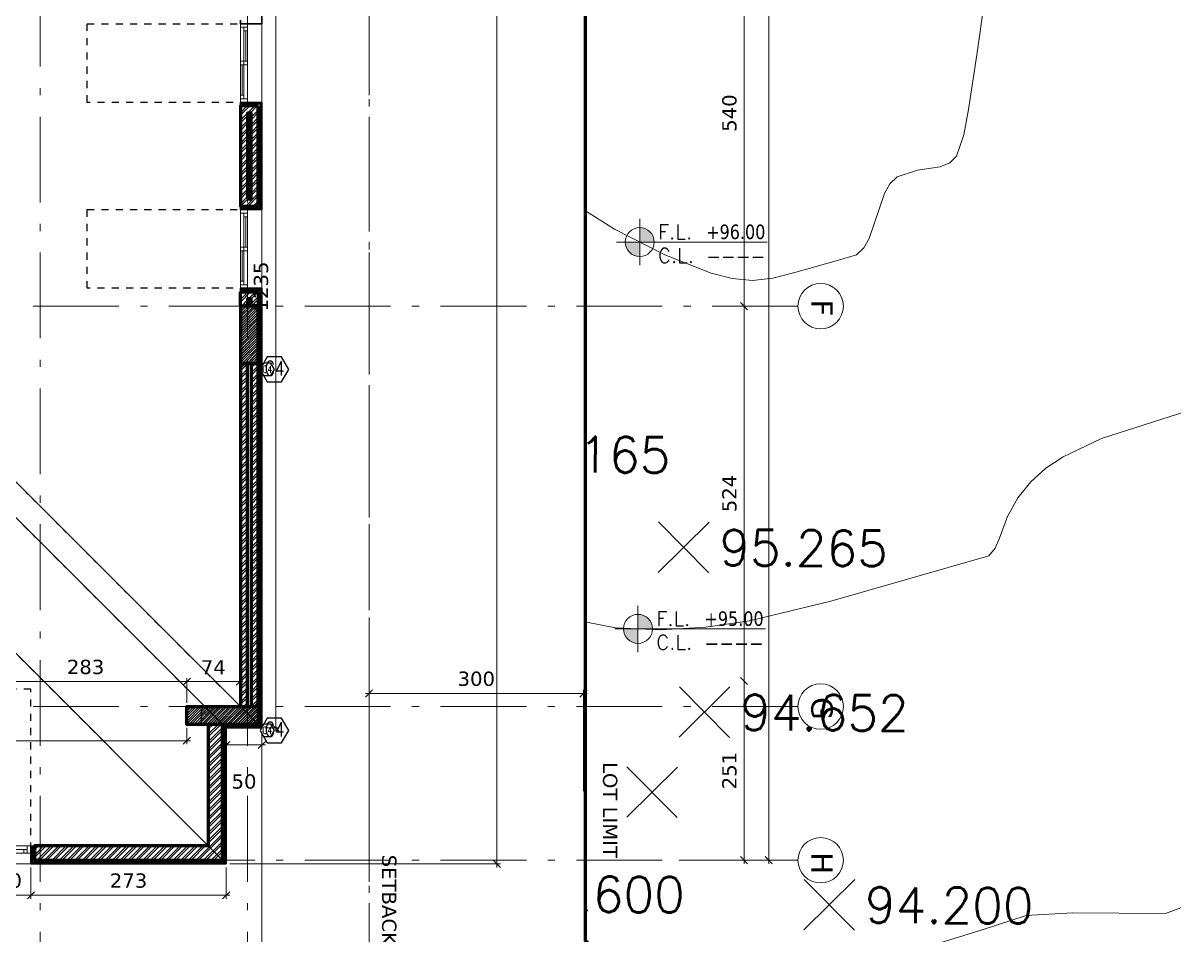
# Model space of a CAD drawing. Header units: inches. Extents: x -48 to 777, y -156 to 510.
# Drawn here: x 206.29 to 222.39, y 126.66 to 139.42 of the extents above; entities that cross this region are included whole.
import ezdxf
from ezdxf.enums import TextEntityAlignment as Align

# ---------------------------------------------------------------- set-up
doc = ezdxf.new("R2010")
doc.units = ezdxf.units.IN
doc.header["$MEASUREMENT"] = 0
doc.set_wipeout_variables(frame=1)
for name, pattern in [('ACAD_ISO10W100', [18, 12, -3, 0, -3]), ('HIDDEN', [0.375, 0.25, -0.125]), ('NUHA', [1.45, 0.75, -0.25, 0.2, -0.25])]:
    doc.linetypes.add(name, pattern=pattern)
doc.layers.get('Defpoints').update_dxf_attribs({"lineweight": 5})
for name, color, linetype, lineweight in [('A-ANNOTATION', 34, 'Continuous', 5), ('A-AXIS ST', 251, 'ACAD_ISO10W100', 5), ('A-DIM', 9, 'Continuous', 5), ('A-HIDDEN', 254, 'HIDDEN', 5), ('A-LEVELS', 139, 'Continuous', 20), ('A-LIMIT LOT', 235, 'ACAD_ISO10W100', 20), ('A-PILLARS', 1, 'Continuous', 60), ('A-SIGNS1', 20, 'Continuous', 15), ('A-SIGNS2', 30, 'Continuous', 15), ('A-TEXT', 50, 'Continuous', 15), ('A-WALLS', 7, 'Continuous', 60), ('A-WINDOWS', 4, 'Continuous', 20), ('C-STONE', 42, 'Continuous', 30), ('D-STONE', 52, 'Continuous', 20), ('H-PILLARS', 61, 'Continuous', 5), ('H-WALLS', 51, 'Continuous', 5)]:
    doc.layers.add(name, color=color, linetype=linetype, lineweight=lineweight)
for name, color, linetype in [('pts pc', 7, 'Continuous'), ('str-col-hatch', 8, 'Continuous'), ('str-COL-TAG-100', 1, 'Continuous'), ('str-COL-TAG-50', 7, 'Continuous'), ('str-columns', 3, 'Continuous'), ('str-sunken-slabs', 5, 'Continuous')]:
    doc.layers.add(name, color=color, linetype=linetype)
doc.styles.add('2mm', font='simplex.shx', dxfattribs={"height": 0.5})
doc.styles.add('ROMAND', font='verdana.ttf')
doc.styles.add('ROMANS', font='romans__.ttf', dxfattribs={"height": 0.14})
doc.dimstyles.new('M-1.100', dxfattribs={"dimtxt": 0.2, "dimasz": 0.1, "dimexe": 0.05, "dimexo": 0.05, "dimgap": 0.1, "dimtad": 1, "dimlfac": 100, "dimrnd": 0.5, "dimzin": 9, "dimdsep": 46, "dimtxsty": 'ROMAND', "dimblk": 'OBLIQUE', "dimcen": 1, "dimdle": 0.05, "dimclrd": 256, "dimclre": 256, "dimclrt": 2, "dimadec": 0, "dimazin": 0, "dimtfac": 0.666667, "dimtmove": 2, "dimatfit": 3, "dimfxl": 0.04, "dimtolj": 1, "dimtzin": 5, "dimlwd": -1, "dimlwe": -1, "dimarcsym": 0})
pattern_1 = [(45, (-242.49175, -175.21088), (-0.053033009, 0.053033009), []), (45, (-242.4564, -175.21088), (-0.053033009, 0.053033009), [])]

# ---------------------------------------------------------------- blocks, each defined once
blk = doc.blocks.new('_Oblique')
at = {"color": 0, "linetype": 'ByBlock', "lineweight": -2}
blk.add_line((-0.5, -0.5), (0.5, 0.5), dxfattribs=at)
blk = doc.blocks.new('*D962')
at = {"layer": 'A-DIM', "transparency": 16777216}
for p, q in [((510.66, 262.159), (510.66, 263.576)), ((513.66, 262.159), (513.66, 263.576)), ((513.71, 263.526), (510.61, 263.526))]:
    blk.add_line(p, q, dxfattribs=at)
at = {"layer": 'Defpoints', "color": 0, "transparency": 16777216}
for p in [(510.66, 263.526), (510.66, 262.109), (513.66, 262.109)]:
    blk.add_point(p, dxfattribs=at)
at = {"layer": 'A-DIM', "transparency": 16777216, "xscale": 0.1, "yscale": 0.1, "zscale": 0.1, "rotation": 180}
blk.add_blockref('_Oblique', (510.66, 263.526), dxfattribs=at)
at = {"layer": 'A-DIM', "transparency": 16777216, "xscale": 0.1, "yscale": 0.1, "zscale": 0.1}
blk.add_blockref('_Oblique', (513.66, 263.526), dxfattribs=at)
at = {"layer": 'A-DIM', "color": 2, "transparency": 16777216, "insert": (512.16, 263.73), "char_height": 0.2, "attachment_point": 5, "style": 'ROMAND'}
blk.add_mtext('\\A1;300', dxfattribs=at)
blk = doc.blocks.new('GXFHGCGFCD')
at = {"layer": 'A-SIGNS1', "linetype": 'NUHA'}
h = blk.add_hatch(color=256, dxfattribs=at)
h.paths.add_polyline_path([(90.382, 61.33), (90.382, 61.17), (90.542, 61.17, 0.414214)])
h.paths.add_polyline_path([(90.382, 61.17), (90.222, 61.17, 0.414214), (90.382, 61.01)])
at = {"layer": 'A-SIGNS1'}
for p, q in [((90.382, 60.914), (90.382, 61.426)), ((90.126, 61.17), (91.79, 61.17))]:
    blk.add_line(p, q, dxfattribs=at)
blk.add_circle((90.382, 61.17), 0.16, dxfattribs=at)
blk = doc.blocks.new('DGXFHXFGDFD')
at = {"layer": 'A-SIGNS1'}
blk.add_blockref('GXFHGCGFCD', (0, 0), dxfattribs=at)
at = {"layer": 'A-SIGNS2', "linetype": 'NUHA', "style": 'ROMANS'}
for s, p in [('F.L.', (90.583, 61.203)), ('C.L.', (90.583, 60.941))]:
    blk.add_text(s, height=0.16, dxfattribs=at).set_placement(p)
at = {"layer": 'A-SIGNS2', "style": 'ROMANS', "width": 0.910135, "flags": 4}
for tag, p, p2 in [('NIV.FINI', (91.116, 61.203), (91.79, 61.203)), ('NIV.BETON', (91.116, 60.941), (91.79, 60.941))]:
    blk.add_attdef(tag, text='', height=0.16, dxfattribs=at).set_placement(p, p2, align=Align.FIT)
blk = doc.blocks.new('*U1173')
for p, q in [((50, 100), (1050, 100)), ((50, 50), (1050, 50)), ((50, 0), (1050, 0)), ((100, 100), (100, 50)), ((100, 75), (525, 75)), ((525, 0), (525, 100)), ((575, 0), (575, 100)), ((575, 25), (1000, 25)), ((1000, 0), (1000, 50))]:
    blk.add_line(p, q)
for points in [[(0, 100), (50, 100), (50, 0), (0, 0)], [(1100, 100), (1050, 100), (1050, 0), (1100, 0)]]:
    blk.add_lwpolyline(points)
blk = doc.blocks.new('*U1174')
for p, q in [((50, 100), (550, 100)), ((50, 50), (550, 50)), ((50, 0), (550, 0)), ((500, 50), (500, 0))]:
    blk.add_line(p, q)
for points in [[(0, 100), (50, 100), (50, 0), (0, 0)], [(100, 50), (100, 0)], [(600, 100), (550, 100), (550, 0), (600, 0)]]:
    blk.add_lwpolyline(points)
blk = doc.blocks.new('*D553')
at = {"layer": 'A-DIM', "transparency": 16777216}
for p, q in [((656.51, 316.068), (656.914, 316.068)), ((656.864, 316.118), (656.864, 310.618)), ((656.51, 310.668), (656.914, 310.668))]:
    blk.add_line(p, q, dxfattribs=at)
at = {"layer": 'Defpoints', "color": 0, "transparency": 16777216}
for p in [(656.46, 316.068), (656.46, 310.668), (656.864, 310.668)]:
    blk.add_point(p, dxfattribs=at)
at = {"layer": 'A-DIM', "transparency": 16777216, "xscale": 0.1, "yscale": 0.1, "zscale": 0.1}
for p, rotation in [((656.864, 316.068), 90), ((656.864, 310.668), 270)]:
    blk.add_blockref('_Oblique', p, dxfattribs=dict(at, rotation=rotation))
at = {"layer": 'A-DIM', "color": 2, "transparency": 16777216, "insert": (656.66, 313.368), "char_height": 0.2, "attachment_point": 5, "rotation": 90, "style": 'ROMAND'}
blk.add_mtext('\\A1;540', dxfattribs=at)
blk = doc.blocks.new('*D554')
at = {"layer": 'A-DIM', "transparency": 16777216}
for p, q in [((656.51, 310.668), (656.914, 310.668)), ((656.864, 310.718), (656.864, 305.376))]:
    blk.add_line(p, q, dxfattribs=at)
at = {"layer": 'Defpoints', "color": 0, "transparency": 16777216}
for p in [(656.46, 310.668), (656.864, 305.426), (656.864, 305.426)]:
    blk.add_point(p, dxfattribs=at)
at = {"layer": 'A-DIM', "transparency": 16777216, "xscale": 0.1, "yscale": 0.1, "zscale": 0.1}
for p, rotation in [((656.864, 310.668), 90), ((656.864, 305.426), 270)]:
    blk.add_blockref('_Oblique', p, dxfattribs=dict(at, rotation=rotation))
at = {"layer": 'A-DIM', "color": 2, "transparency": 16777216, "insert": (656.66, 308.047), "char_height": 0.2, "attachment_point": 5, "rotation": 90, "style": 'ROMAND'}
blk.add_mtext('\\A1;524', dxfattribs=at)
blk = doc.blocks.new('*D555')
at = {"layer": 'A-DIM', "transparency": 16777216}
for p, q in [((656.864, 302.868), (656.864, 305.476)), ((656.344, 302.918), (656.914, 302.918))]:
    blk.add_line(p, q, dxfattribs=at)
at = {"layer": 'Defpoints', "color": 0, "transparency": 16777216}
for p in [(656.864, 305.426), (656.864, 305.426), (656.294, 302.918)]:
    blk.add_point(p, dxfattribs=at)
at = {"layer": 'A-DIM', "transparency": 16777216, "xscale": 0.1, "yscale": 0.1, "zscale": 0.1}
for p, rotation in [((656.864, 305.426), 90), ((656.864, 302.918), 270)]:
    blk.add_blockref('_Oblique', p, dxfattribs=dict(at, rotation=rotation))
at = {"layer": 'A-DIM', "color": 2, "transparency": 16777216, "insert": (656.66, 304.172), "char_height": 0.2, "attachment_point": 5, "rotation": 90, "style": 'ROMAND'}
blk.add_mtext('\\A1;251', dxfattribs=at)
blk = doc.blocks.new('*D556')
at = {"layer": 'A-DIM', "transparency": 16777216}
for p, q in [((656.665, 330.269), (657.259, 330.269)), ((657.209, 302.868), (657.209, 330.319)), ((655.957, 302.918), (657.259, 302.918))]:
    blk.add_line(p, q, dxfattribs=at)
at = {"layer": 'Defpoints', "color": 0, "transparency": 16777216}
for p in [(656.615, 330.269), (657.209, 330.269), (655.907, 302.918)]:
    blk.add_point(p, dxfattribs=at)
at = {"layer": 'A-DIM', "transparency": 16777216, "xscale": 0.1, "yscale": 0.1, "zscale": 0.1}
for p, rotation in [((657.209, 330.269), 90), ((657.209, 302.918), 270)]:
    blk.add_blockref('_Oblique', p, dxfattribs=dict(at, rotation=rotation))
at = {"layer": 'A-DIM', "color": 2, "transparency": 16777216, "insert": (657.004, 316.593), "char_height": 0.2, "attachment_point": 5, "rotation": 90, "style": 'ROMAND'}
blk.add_mtext('\\A1;2735', dxfattribs=at)
blk = doc.blocks.new('*D1180')
at = {"layer": 'A-DIM', "transparency": 16777216}
for p, q in [((197.777, 129.557), (197.777, 129.329)), ((208.577, 129.557), (208.577, 129.329)), ((197.727, 129.379), (208.627, 129.379))]:
    blk.add_line(p, q, dxfattribs=at)
at = {"layer": 'Defpoints', "color": 0, "transparency": 16777216}
for p in [(197.777, 129.607), (208.577, 129.607), (208.577, 129.379)]:
    blk.add_point(p, dxfattribs=at)
at = {"layer": 'A-DIM', "transparency": 16777216, "xscale": 0.1, "yscale": 0.1, "zscale": 0.1, "rotation": 180}
blk.add_blockref('_Oblique', (197.777, 129.379), dxfattribs=at)
at = {"layer": 'A-DIM', "transparency": 16777216, "xscale": 0.1, "yscale": 0.1, "zscale": 0.1}
blk.add_blockref('_Oblique', (208.577, 129.379), dxfattribs=at)
at = {"layer": 'A-DIM', "color": 2, "transparency": 16777216, "insert": (203.177, 129.514), "char_height": 0.2, "attachment_point": 5, "style": 'ROMAND'}
blk.add_mtext('\\A1;1080', dxfattribs=at)
blk = doc.blocks.new('*D1182')
at = {"layer": 'A-DIM', "transparency": 16777216}
for p, q in [((209.366, 130.205), (208.527, 130.205)), ((208.577, 129.907), (208.577, 130.255)), ((209.316, 129.907), (209.316, 130.255))]:
    blk.add_line(p, q, dxfattribs=at)
at = {"layer": 'Defpoints', "color": 0, "transparency": 16777216}
for p in [(208.577, 130.205), (208.577, 129.857), (209.316, 129.857)]:
    blk.add_point(p, dxfattribs=at)
at = {"layer": 'A-DIM', "transparency": 16777216, "xscale": 0.1, "yscale": 0.1, "zscale": 0.1, "rotation": 180}
blk.add_blockref('_Oblique', (208.577, 130.205), dxfattribs=at)
at = {"layer": 'A-DIM', "transparency": 16777216, "xscale": 0.1, "yscale": 0.1, "zscale": 0.1}
blk.add_blockref('_Oblique', (209.316, 130.205), dxfattribs=at)
at = {"layer": 'A-DIM', "color": 2, "transparency": 16777216, "insert": (208.947, 130.405), "char_height": 0.2, "attachment_point": 5, "style": 'ROMAND'}
blk.add_mtext('\\A1;74', dxfattribs=at)
blk = doc.blocks.new('*D1183')
at = {"layer": 'A-DIM', "transparency": 16777216}
for p, q in [((208.627, 130.205), (205.696, 130.205)), ((205.746, 129.907), (205.746, 130.255)), ((208.577, 129.907), (208.577, 130.255))]:
    blk.add_line(p, q, dxfattribs=at)
at = {"layer": 'Defpoints', "color": 0, "transparency": 16777216}
for p in [(205.746, 130.205), (205.746, 129.857), (208.577, 129.857)]:
    blk.add_point(p, dxfattribs=at)
at = {"layer": 'A-DIM', "transparency": 16777216, "xscale": 0.1, "yscale": 0.1, "zscale": 0.1, "rotation": 180}
blk.add_blockref('_Oblique', (205.746, 130.205), dxfattribs=at)
at = {"layer": 'A-DIM', "transparency": 16777216, "xscale": 0.1, "yscale": 0.1, "zscale": 0.1}
blk.add_blockref('_Oblique', (208.577, 130.205), dxfattribs=at)
at = {"layer": 'A-DIM', "color": 2, "transparency": 16777216, "insert": (207.161, 130.409), "char_height": 0.2, "attachment_point": 5, "style": 'ROMAND'}
blk.add_mtext('\\A1;283', dxfattribs=at)
blk = doc.blocks.new('*D1215')
at = {"layer": 'A-DIM', "transparency": 16777216}
for p, q in [((205.796, 127.607), (205.796, 127.167)), ((206.396, 127.607), (206.396, 127.167)), ((205.746, 127.217), (206.446, 127.217))]:
    blk.add_line(p, q, dxfattribs=at)
at = {"layer": 'Defpoints', "color": 0, "transparency": 16777216}
for p in [(205.796, 127.657), (206.396, 127.657), (206.396, 127.217)]:
    blk.add_point(p, dxfattribs=at)
at = {"layer": 'A-DIM', "transparency": 16777216, "xscale": 0.1, "yscale": 0.1, "zscale": 0.1, "rotation": 180}
blk.add_blockref('_Oblique', (205.796, 127.217), dxfattribs=at)
at = {"layer": 'A-DIM', "transparency": 16777216, "xscale": 0.1, "yscale": 0.1, "zscale": 0.1}
blk.add_blockref('_Oblique', (206.396, 127.217), dxfattribs=at)
at = {"layer": 'A-DIM', "color": 2, "transparency": 16777216, "insert": (206.096, 127.421), "char_height": 0.2, "attachment_point": 5, "style": 'ROMAND'}
blk.add_mtext('\\A1;60', dxfattribs=at)
blk = doc.blocks.new('*D1216')
at = {"layer": 'A-DIM', "transparency": 16777216}
for p, q in [((206.396, 127.607), (206.396, 127.167)), ((209.127, 127.607), (209.127, 127.167)), ((206.346, 127.217), (209.177, 127.217))]:
    blk.add_line(p, q, dxfattribs=at)
at = {"layer": 'Defpoints', "color": 0, "transparency": 16777216}
for p in [(206.396, 127.657), (209.127, 127.657), (209.127, 127.217)]:
    blk.add_point(p, dxfattribs=at)
at = {"layer": 'A-DIM', "transparency": 16777216, "xscale": 0.1, "yscale": 0.1, "zscale": 0.1, "rotation": 180}
blk.add_blockref('_Oblique', (206.396, 127.217), dxfattribs=at)
at = {"layer": 'A-DIM', "transparency": 16777216, "xscale": 0.1, "yscale": 0.1, "zscale": 0.1}
blk.add_blockref('_Oblique', (209.127, 127.217), dxfattribs=at)
at = {"layer": 'A-DIM', "color": 2, "transparency": 16777216, "insert": (207.761, 127.421), "char_height": 0.2, "attachment_point": 5, "style": 'ROMAND'}
blk.add_mtext('\\A1;273', dxfattribs=at)
blk = doc.blocks.new('*D1217')
at = {"layer": 'A-DIM', "transparency": 16777216}
for p, q in [((209.127, 129.497), (209.127, 129.269)), ((209.626, 129.497), (209.626, 129.269)), ((209.676, 129.319), (209.077, 129.319))]:
    blk.add_line(p, q, dxfattribs=at)
at = {"layer": 'Defpoints', "color": 0, "transparency": 16777216}
for p in [(209.127, 129.547), (209.626, 129.547), (209.127, 129.319)]:
    blk.add_point(p, dxfattribs=at)
at = {"layer": 'A-DIM', "transparency": 16777216, "xscale": 0.1, "yscale": 0.1, "zscale": 0.1, "rotation": 180}
blk.add_blockref('_Oblique', (209.127, 129.319), dxfattribs=at)
at = {"layer": 'A-DIM', "transparency": 16777216, "xscale": 0.1, "yscale": 0.1, "zscale": 0.1}
blk.add_blockref('_Oblique', (209.626, 129.319), dxfattribs=at)
at = {"layer": 'A-DIM', "color": 2, "transparency": 16777216, "insert": (209.377, 128.807), "char_height": 0.2, "attachment_point": 5, "style": 'ROMAND'}
blk.add_mtext('\\A1;50', dxfattribs=at)
blk = doc.blocks.new('*D1218')
at = {"layer": 'A-DIM', "transparency": 16777216}
for p, q in [((209.677, 141.907), (209.87, 141.907)), ((209.82, 129.507), (209.82, 141.957)), ((209.677, 129.557), (209.87, 129.557))]:
    blk.add_line(p, q, dxfattribs=at)
at = {"layer": 'Defpoints', "color": 0, "transparency": 16777216}
for p in [(209.627, 141.907), (209.82, 141.907), (209.627, 129.557)]:
    blk.add_point(p, dxfattribs=at)
at = {"layer": 'A-DIM', "transparency": 16777216, "xscale": 0.1, "yscale": 0.1, "zscale": 0.1}
for p, rotation in [((209.82, 141.907), 90), ((209.82, 129.557), 270)]:
    blk.add_blockref('_Oblique', p, dxfattribs=dict(at, rotation=rotation))
at = {"layer": 'A-DIM', "color": 2, "transparency": 16777216, "insert": (209.616, 135.732), "char_height": 0.2, "attachment_point": 5, "rotation": 90, "style": 'ROMAND'}
blk.add_mtext('\\A1;1235', dxfattribs=at)
blk = doc.blocks.new('*D1227')
at = {"layer": 'A-DIM', "transparency": 16777216}
for p, q in [((211.177, 155.808), (212.964, 155.808)), ((212.914, 155.858), (212.914, 127.607)), ((209.177, 127.657), (212.964, 127.657))]:
    blk.add_line(p, q, dxfattribs=at)
at = {"layer": 'Defpoints', "color": 0, "transparency": 16777216}
for p in [(211.127, 155.808), (209.127, 127.657), (212.914, 127.657)]:
    blk.add_point(p, dxfattribs=at)
at = {"layer": 'A-DIM', "transparency": 16777216, "xscale": 0.1, "yscale": 0.1, "zscale": 0.1}
for p, rotation in [((212.914, 155.808), 90), ((212.914, 127.657), 270)]:
    blk.add_blockref('_Oblique', p, dxfattribs=dict(at, rotation=rotation))
at = {"layer": 'A-DIM', "color": 2, "transparency": 16777216, "insert": (212.709, 141.733), "char_height": 0.2, "attachment_point": 5, "rotation": 90, "style": 'ROMAND'}
blk.add_mtext('\\A1;2815', dxfattribs=at)
blk = doc.blocks.new('*D1229')
at = {"layer": 'A-DIM', "transparency": 16777216}
for p, q in [((196.727, 129.507), (196.727, 125.756)), ((209.626, 129.507), (209.626, 125.756)), ((196.677, 125.806), (209.676, 125.806))]:
    blk.add_line(p, q, dxfattribs=at)
at = {"layer": 'Defpoints', "color": 0, "transparency": 16777216}
for p in [(196.727, 129.557), (209.626, 129.557), (209.626, 125.806)]:
    blk.add_point(p, dxfattribs=at)
at = {"layer": 'A-DIM', "transparency": 16777216, "xscale": 0.1, "yscale": 0.1, "zscale": 0.1, "rotation": 180}
blk.add_blockref('_Oblique', (196.727, 125.806), dxfattribs=at)
at = {"layer": 'A-DIM', "transparency": 16777216, "xscale": 0.1, "yscale": 0.1, "zscale": 0.1}
blk.add_blockref('_Oblique', (209.626, 125.806), dxfattribs=at)
at = {"layer": 'A-DIM', "color": 2, "transparency": 16777216, "insert": (203.177, 126.01), "char_height": 0.2, "attachment_point": 5, "style": 'ROMAND'}
blk.add_mtext('\\A1;1290', dxfattribs=at)
blk = doc.blocks.new('tags')
at = {"layer": 'str-COL-TAG-100', "color": 2}
blk.add_lwpolyline([(0.125, -0.262), (0.325, -0.262), (0.425, -0.088), (0.325, 0.085), (0.125, 0.085), (0.025, -0.088)], close=True, dxfattribs=at)
at = {"layer": 'str-COL-TAG-50', "color": 2}
blk.add_lwpolyline([(0.075, -0.175), (0.175, -0.175), (0.225, -0.088), (0.175, -0.002), (0.075, -0.002), (0.025, -0.088)], close=True, dxfattribs=at)
at = {"layer": 'str-COL-TAG-100', "color": 1, "style": 'ROMANS', "width": 0.699426}
blk.add_attdef('NUMBER', text='', height=0.2, dxfattribs=at).set_placement((0.092, -0.174), (0.368, -0.174), align=Align.FIT)
at = {"layer": 'str-COL-TAG-50', "color": 1, "style": 'ROMANS', "width": 0.697102}
blk.add_attdef('NUMBER', text='', height=0.1, dxfattribs=at).set_placement((0.056, -0.138), (0.194, -0.138), align=Align.FIT)
blk = doc.blocks.new('land 688')
at = {"layer": 'A-LEVELS', "linetype": 'Continuous'}
for points in [[(505.79802, 272.74007), (505.9866, 273.04783)], [(511.91941, 272.95158), (511.83502, 272.67202), (511.8313, 272.38719), (511.90015, 272.09972), (512.03348, 271.81223), (512.22318, 271.52736), (512.46117, 271.24774), (512.73936, 270.976), (513.38392, 270.46666), (514.09211, 270.02041), (514.79918, 269.65827), (515.44348, 269.40267), (515.73865, 269.32882), (516.02486, 269.30321), (516.30927, 269.334), (516.59689, 269.40894), (517.19481, 269.57642), (517.47935, 269.66207), (517.57938, 269.75852), (517.65434, 269.88782), (517.87065, 270.51927), (517.9456, 270.65212), (518.04562, 270.75353), (518.33241, 270.84605), (518.65078, 270.89242), (518.7828, 270.94535), (518.8774, 271.0415), (518.97904, 271.33998), (519.0461, 271.69265), (519.1607, 272.45756), (519.27335, 273.24875)], [(518.01412, 259.84255), (519.23776, 260.21894), (519.85437, 260.41891), (520.4984, 260.45537), (521.79972, 260.44638), (522.10194, 260.55814)]]:
    blk.add_lwpolyline(points, dxfattribs=at)
at = {"layer": 'A-LEVELS', "color": 209, "linetype": 'Continuous'}
for points in [[(505.73799, 261.64414), (506.01579, 261.68913), (506.58783, 261.89247), (507.15484, 262.06557), (507.42738, 262.17755), (507.68336, 262.32828), (507.91435, 262.51578), (508.11193, 262.73804), (508.27043, 262.99245), (508.39342, 263.27433), (508.55473, 263.89995), (508.63971, 264.57391), (508.75591, 265.90287), (508.87479, 266.47588), (508.9686, 266.72158), (509.09262, 266.93325), (509.25234, 267.10575), (509.45323, 267.23398), (509.69915, 267.31336), (509.98135, 267.34376), (510.28509, 267.32716), (510.59561, 267.26553), (510.89816, 267.16083), (511.17795, 267.01505), (511.42067, 266.83029), (511.62331, 266.61208), (511.94704, 266.11278), (512.22962, 265.59301), (512.55214, 265.12884), (512.75241, 264.94029), (512.98147, 264.78451), (513.51002, 264.56239), (514.10595, 264.44474), (514.73737, 264.41379), (515.37243, 264.45175), (515.98169, 264.54116), (517.11949, 264.81849), (519.33191, 265.45076), (519.41884, 265.55676), (519.48014, 265.69659), (519.58928, 265.99842), (519.73414, 266.26242), (519.9154, 266.48685), (520.12825, 266.67686), (520.3679, 266.83754), (520.90834, 267.09139), (522.09921, 267.47232)], [(510.84556, 259.98878), (510.89005, 260.15854), (510.68918, 260.23845), (510.27137, 260.23732), (509.69523, 260.17431), (508.30331, 259.93956)]]:
    blk.add_lwpolyline(points, dxfattribs=at)
at = {"layer": 'A-LIMIT LOT', "linetype": 'Continuous', "const_width": 0.1}
blk.add_lwpolyline([(486.17887, 297.01503), (497.86419, 240.3685), (512.75137, 253.42742), (518.31699, 249.16369), (518.8926, 253.71568), (513.66021, 260.06347), (513.66021, 294.35761), (486.17887, 297.01503)], dxfattribs=at)
at = {"layer": 'pts pc', "linetype": 'Continuous'}
for p, q in [((515.70793, 263.61653), (514.99715, 262.91333)), ((515.70414, 262.90954), (515.00094, 263.62032))]:
    blk.add_line(p, q, dxfattribs=at)
for points in [[(508.61651, 269.54359), (507.90573, 268.84039)], [(508.61272, 268.8366), (507.90952, 269.54738)], [(512.37305, 267.22669), (511.66227, 266.52349)], [(512.36926, 266.5197), (511.66606, 267.23048)], [(515.41589, 265.92025), (514.70511, 265.21705)], [(515.4121, 265.21326), (514.7089, 265.92404)], [(514.97462, 262.49696), (514.26384, 261.79376)], [(514.97083, 261.78997), (514.26763, 262.50075)], [(517.45356, 260.92186), (516.74278, 260.21866)], [(517.44977, 260.21487), (516.74657, 260.92565)]]:
    blk.add_lwpolyline(points, dxfattribs=at)
at = {"layer": 'A-SIGNS1'}
ref = blk.add_blockref('DGXFHXFGDFD', (399.91375, 192.32458, 95), dxfattribs=dict(at, xscale=1.267200000000003, yscale=1.267200000000003, zscale=1.267200000000003))
ref.add_attrib('NIV.FINI', '+96.00', dxfattribs={"layer": 'A-SIGNS2', "height": 0.202752, "style": 'ROMAND', "width": 0.797031}).set_placement((515.37577, 269.88119, 95), (516.20373, 269.88119, 95), align=Align.FIT)
ref.add_attrib('NIV.BETON', '----', dxfattribs={"layer": 'A-SIGNS2', "height": 0.202752, "style": 'ROMAND', "width": 1.634557}).set_placement((515.37577, 269.54942, 95), (516.20373, 269.54942, 95), align=Align.FIT)
ref = blk.add_blockref('DGXFHXFGDFD', (399.88976, 186.9145), dxfattribs=dict(at, xscale=1.267200000000003, yscale=1.267200000000003, zscale=1.267200000000003))
ref.add_attrib('NIV.FINI', '+95.00', dxfattribs={"layer": 'A-SIGNS2', "height": 0.202752, "style": 'ROMAND', "width": 0.797031}).set_placement((515.35178, 264.47112), (516.17975, 264.47112), align=Align.FIT)
ref.add_attrib('NIV.BETON', '----', dxfattribs={"layer": 'A-SIGNS2', "height": 0.202752, "style": 'ROMAND', "width": 1.634557}).set_placement((515.35178, 264.13935), (516.17975, 264.13935), align=Align.FIT)
at = {"layer": 'pts pc', "color": 1, "style": '2mm'}
blk.add_text('94.652', height=0.5, rotation=359.692852, dxfattribs=at).set_placement((515.85119, 263.01225))
at = {"layer": 'pts pc', "color": 1, "char_height": 0.5, "attachment_point": 1, "rotation": 359.692852, "style": '2mm'}
for s, insert, width in [('\\Fsimplex.shx;\\W1.0000000000;\\T1.0000000000;\\o\\l95.426', (509.25631, 270.36805), 3.0714286), ('\\Fsimplex.shx;\\W1.0000000000;\\T1.0000000000;\\o\\l95.165', (512.51899, 267.1224), 2.9761905), ('\\Fsimplex.shx;\\W1.0000000000;\\T1.0000000000;\\o\\l95.496', (503.79259, 265.85506), 3.0714286), ('\\Fsimplex.shx;\\W1.0000000000;\\T1.0000000000;\\o\\l95.265', (515.56184, 265.81596), 3.0714286), ('\\Fsimplex.shx;\\W1.0000000000;\\T1.0000000000;\\o\\l94.600', (512.72053, 260.97147), 3.0714286), ('\\Fsimplex.shx;\\W1.0000000000;\\T1.0000000000;\\o\\l94.200', (517.5995, 260.81757), 3.0714286)]:
    blk.add_mtext(s, dxfattribs=dict(at, insert=insert, width=width))
at = {"linetype": 'Continuous'}
blk.add_wipeout([(486.17887, 297.01503), (513.66021, 294.35761), (513.66021, 260.06347), (518.8926, 253.71568), (518.31699, 249.16369), (512.75137, 253.42742), (497.86419, 240.3685)], dxfattribs=at).dxf.layer = 'A-LIMIT LOT'
at = {"layer": 'A-HIDDEN', "linetype": 'ACAD_ISO10W100', "ltscale": 0.05}
blk.add_lwpolyline([(490.67533, 290.06695), (499.76093, 246.02295), (512.28801, 257.01161), (510.66021, 258.98641), (510.66021, 288.2619)], close=True, dxfattribs=at)
at = {"layer": 'A-TEXT', "char_height": 0.2, "width": 7.1807633, "attachment_point": 1, "rotation": 270, "style": 'ROMAND'}
for s, insert in [('LOT LIMIT', (514.13256, 262.56679, 93)), ('SETBACK LIMIT', (511.04225, 261.27047, 93))]:
    blk.add_mtext(s, dxfattribs=dict(at, insert=insert))
at = {"layer": 'A-DIM'}
dim = blk.add_aligned_dim(p1=(513.66021, 262.10874), p2=(510.66021, 262.10874), distance=-1.41759, dimstyle='M-1.100', dxfattribs=at)
dim.commit()
dim.dimension.update_dxf_attribs({"geometry": '*D962', "text_midpoint": (512.16021, 263.73049)})
blk = doc.blocks.new('AXIS')
at = {"layer": 'A-ANNOTATION', "linetype": 'Continuous'}
for centre in [(657.93576, 310.66777), (657.93576, 305.06777), (657.93576, 302.91777)]:
    blk.add_circle(centre, 0.31723, dxfattribs=at)
at = {"layer": 'A-AXIS ST', "ltscale": 0.1}
for p, q in [((647.01853, 296.91777), (647.01853, 336.01919)), ((649.91853, 296.91777), (649.91853, 336.01919)), ((651.61853, 296.91777), (651.61853, 336.01919)), ((657.61853, 310.66777), (627.81853, 310.66777)), ((657.61853, 305.06777), (627.81853, 305.06777)), ((657.61853, 302.91777), (627.81853, 302.91777))]:
    blk.add_line(p, q, dxfattribs=at)
at = {"layer": 'A-ANNOTATION', "char_height": 0.3, "width": 5.0170833, "attachment_point": 1, "rotation": 270, "style": 'ROMAND'}
for s, insert in [('\\pi2.4127;F', (658.10571, 313.17509)), ('\\pi2.3749;G', (658.10571, 307.57509)), ('\\pi2.3938;H', (658.10571, 305.42509))]:
    blk.add_mtext(s, dxfattribs=dict(at, insert=insert))
at = {"layer": 'A-DIM'}
for base, p1, p2, picture, middle in [((657.20851, 330.26919), (655.90711, 302.91777), (656.61547, 330.26919), '*D556', (657.00434, 316.59348)), ((656.86441, 310.66777), (656.45965, 316.06777), (656.45965, 310.66777), '*D553', (656.66031, 313.36777)), ((656.86441, 305.42568), (656.45965, 310.66777), (656.86441, 305.42568), '*D554', (656.66024, 308.04672)), ((655.9071052171, 302.9177665352), (656.294272528, 302.9177665352), (655.9071052171, 302.9177665352), '*D555', (656.6602429485, 304.1717239199))]:
    dim = blk.add_linear_dim(base=base, p1=p1, p2=p2, angle=90, dimstyle='M-1.100', dxfattribs=at)
    dim.commit()
    dim.dimension.update_dxf_attribs({"geometry": picture, "text_midpoint": middle})

msp = doc.modelspace()

# ---------------------------------------------------------------- block references
at = {"layer": 'A-HIDDEN', "ltscale": 0.4}
msp.add_blockref('land 688', (-299.53343, -133.48597), dxfattribs=at)

# ---------------------------------------------------------------- next in the draw order: hatches: boundary and pattern name
at = {"layer": 'H-PILLARS', "linetype": 'Continuous'}
h = msp.add_hatch(dxfattribs=at)
h.set_pattern_fill('ANSI31', color=256, scale=0.2)
h.set_pattern_definition([(45, (-341.41078, -175.36929), (-0.0176776695, 0.0176776695), [])])
h.paths.add_polyline_path([(209.32678, 134.65688), (209.57678, 134.65688), (209.57678, 135.45688), (209.32678, 135.45688)])
h = msp.add_hatch(dxfattribs=at)
h.set_pattern_fill('ANSI31', color=256, scale=0.2)
h.set_pattern_definition([(45, (-341.41078, -175.21929), (-0.0176776695, 0.0176776695), [])])
h.paths.add_polyline_path([(209.57678, 129.85688), (209.57678, 129.60688), (208.57678, 129.60688), (208.57678, 129.85688)])
at = {"layer": 'H-WALLS'}
h = msp.add_hatch(dxfattribs=at)
h.set_pattern_fill('ANSI32', color=256, scale=0.2)
h.set_pattern_definition([(45, (-331.3335, -175.41088), (-0.053033009, 0.053033009), []), (45, (-331.29815, -175.41088), (-0.053033009, 0.053033009), [])])
h.paths.add_polyline_path([(209.42678, 136.95689), (209.47678, 136.95689), (209.47678, 138.15688), (209.42678, 138.15688)], flags=16)
h.paths.add_polyline_path([(209.57678, 138.25688), (209.32678, 138.25688), (209.32678, 136.85689), (209.57678, 136.85689)])
h = msp.add_hatch(dxfattribs=at)
h.set_pattern_fill('ANSI32', color=256, scale=0.2)
h.set_pattern_definition([(45, (-229.94175, -175.06088), (-0.053033009, 0.053033009), []), (45, (-229.9064, -175.06088), (-0.053033009, 0.053033009), [])])
h.paths.add_polyline_path([(209.32678, 135.65689), (209.57678, 135.65689), (209.57678, 135.45688), (209.47678, 135.45688), (209.47678, 135.55689), (209.42678, 135.55689), (209.42678, 135.45688), (209.32678, 135.45688)])
h = msp.add_hatch(dxfattribs=at)
h.set_pattern_fill('ANSI32', color=256, scale=0.2)
h.set_pattern_definition(pattern_1)
h.paths.add_polyline_path([(209.42678, 134.65688), (209.32678, 134.65688), (209.32678, 129.85688), (209.42678, 129.85688)])
h = msp.add_hatch(dxfattribs=at)
h.set_pattern_fill('ANSI32', color=256, scale=0.2)
h.set_pattern_definition(pattern_1)
h.paths.add_polyline_path([(209.57678, 134.65688), (209.47678, 134.65688), (209.47678, 129.85688), (209.57678, 129.85688)])
h = msp.add_hatch(dxfattribs=at)
h.set_pattern_fill('ANSI32', color=256, scale=0.2)
h.set_pattern_definition(pattern_1)
h.paths.add_polyline_path([(209.07678, 128.45688), (209.07678, 129.60688), (208.87678, 129.60688), (208.87678, 128.45688), (208.87678, 127.90688), (206.44581, 127.90688), (206.44581, 127.70688), (209.07678, 127.70688)])
at = {"layer": 'str-col-hatch'}
h = msp.add_hatch(dxfattribs=at)
h.set_pattern_fill('ANSI31', color=256, scale=0.4)
h.set_pattern_definition([(45, (-486.80302, 83.947635), (-0.035355339, 0.035355339), [])])
h.paths.add_polyline_path([(209.32678, 135.45688), (209.32678, 134.65688), (209.57678, 134.65688), (209.57678, 135.45688)])
h = msp.add_hatch(dxfattribs=at)
h.set_pattern_fill('ANSI31', color=256, scale=0.4)
h.set_pattern_definition([(45, (-486.80302, 78.897635), (-0.035355339, 0.035355339), [])])
h.paths.add_polyline_path([(208.77678, 129.85688), (208.77678, 129.60688), (209.57678, 129.60688), (209.57678, 129.85688)])

# ---------------------------------------------------------------- next in the draw order: linework, layer by layer
at = {"layer": 'A-HIDDEN', "ltscale": 0.4}
for p, q in [((203.17659, 136.0067), (209.62641, 129.55688)), ((203.17678, 135.50688), (209.12678, 129.55688)), ((209.12678, 127.65688), (203.17678, 133.60688))]:
    msp.add_line(p, q, dxfattribs=at)
at = {"layer": 'A-HIDDEN', "linetype": 'HIDDEN', "ltscale": 0.3}
for points in [[(209.62678, 138.30688), (207.18253, 138.30688), (207.18253, 139.40689), (209.62678, 139.40689)], [(209.62678, 135.70688), (207.18253, 135.70688), (207.18253, 136.80689), (209.62678, 136.80689)], [(206.39581, 127.65688), (206.39581, 130.10113), (205.7958, 130.10113), (205.7958, 127.65688)]]:
    msp.add_lwpolyline(points, dxfattribs=at)
at = {"layer": 'A-PILLARS'}
for points in [[(209.32678, 134.65688), (209.57678, 134.65688), (209.57678, 135.45688), (209.32678, 135.45688)], [(209.57678, 129.85688), (209.57678, 129.60688), (208.57678, 129.60688), (208.57678, 129.85688)]]:
    msp.add_lwpolyline(points, close=True, dxfattribs=at)
at = {"layer": 'A-WALLS'}
for points in [[(209.57678, 138.25688), (209.32678, 138.25688), (209.32678, 136.85689), (209.57678, 136.85689)], [(209.42678, 136.95689), (209.47678, 136.95689), (209.47678, 138.15688), (209.42678, 138.15688)], [(209.32678, 135.65689), (209.57678, 135.65689), (209.57678, 135.45688), (209.47678, 135.45688), (209.47678, 135.55689), (209.42678, 135.55689), (209.42678, 135.45688), (209.32678, 135.45688)]]:
    msp.add_lwpolyline(points, close=True, dxfattribs=at)
at = {"layer": 'A-WALLS', "linetype": 'Continuous'}
for points in [[(209.42678, 134.65688), (209.32678, 134.65688), (209.32678, 129.85688), (209.42678, 129.85688)], [(209.57678, 134.65688), (209.47678, 134.65688), (209.47678, 129.85688), (209.57678, 129.85688)], [(209.07678, 128.45688), (209.07678, 129.60688), (208.87678, 129.60688), (208.87678, 128.45688), (208.87678, 127.90688), (206.44581, 127.90688), (206.44581, 127.70688), (209.07678, 127.70688)]]:
    msp.add_lwpolyline(points, close=True, dxfattribs=at)
at = {"layer": 'C-STONE'}
msp.add_lwpolyline([(211.17678, 147.65861), (211.17678, 143.00688), (210.82678, 143.00688), (210.82678, 141.90688), (209.62678, 141.90688), (209.62678, 139.40688), (209.32678, 139.40688), (209.32678, 139.45688)], dxfattribs=at)
at = {"layer": 'C-STONE', "linetype": 'Continuous'}
for points in [[(209.32678, 138.25688), (209.32678, 138.30688), (209.62678, 138.30688), (209.62678, 136.80689), (209.32678, 136.80689), (209.32678, 136.85689)], [(209.34678, 138.25688), (209.34678, 138.28688), (209.60678, 138.28688), (209.60678, 136.82689), (209.34678, 136.82689), (209.34678, 136.85689)], [(206.39581, 127.90688), (206.39581, 127.65688), (209.12678, 127.65688), (209.12678, 128.45688), (209.12678, 128.45688), (209.12678, 129.55688), (209.62678, 129.55688), (209.62678, 135.70688), (209.32678, 135.70688), (209.32678, 135.65688)], [(206.41581, 127.90688), (206.41581, 127.67688), (209.10678, 127.67688), (209.10678, 128.45688), (209.10678, 129.57688), (209.60678, 129.57688), (209.60678, 135.68688), (209.34678, 135.68688), (209.34678, 135.65688)]]:
    msp.add_lwpolyline(points, dxfattribs=at)
at = {"layer": 'D-STONE', "linetype": 'Continuous'}
for p, q in [((209.62678, 138.30688), (209.62678, 139.40688)), ((209.62678, 135.70689), (209.62678, 136.80688)), ((205.79581, 127.65688), (206.39581, 127.65688))]:
    msp.add_line(p, q, dxfattribs=at)
at = {"layer": 'H-PILLARS'}
msp.add_lwpolyline([(206.39581, 127.90688), (206.44581, 127.90688)], dxfattribs=at)
at = {"layer": 'str-columns'}
for points in [[(209.32678, 134.65688), (209.57678, 134.65688), (209.57678, 135.45688), (209.32678, 135.45688)], [(209.57678, 129.60688), (209.57678, 129.85688), (208.77678, 129.85688), (208.77678, 129.60688)]]:
    msp.add_lwpolyline(points, close=True, dxfattribs=at)
at = {"layer": 'str-sunken-slabs', "ltscale": 0.4}
for p, q in [((203.17659, 136.0067), (209.62641, 129.55688)), ((203.17678, 135.50688), (209.12678, 129.55688)), ((209.12678, 127.65688), (203.17678, 133.60688))]:
    msp.add_line(p, q, dxfattribs=at)
at = {"layer": 'str-sunken-slabs', "linetype": 'HIDDEN', "ltscale": 0.3}
for points in [[(209.62678, 138.30688), (207.18253, 138.30688), (207.18253, 139.40689), (209.62678, 139.40689)], [(209.62678, 135.70688), (207.18253, 135.70688), (207.18253, 136.80689), (209.62678, 136.80689)], [(206.39581, 127.65688), (206.39581, 130.10113), (205.7958, 130.10113), (205.7958, 127.65688)]]:
    msp.add_lwpolyline(points, dxfattribs=at)

# ---------------------------------------------------------------- next in the draw order: block references
at = {"layer": 'A-DIM'}
msp.add_blockref('AXIS', (-440.49175, -175.21088), dxfattribs=at)
at = {"layer": 'A-WINDOWS', "xscale": 0.0009999999999906004, "yscale": 0.0009999999999906004, "zscale": 0.0009999999999906004, "rotation": 89.99999997780006}
for p in [(209.42678, 138.30688), (209.42678, 135.70689)]:
    msp.add_blockref('*U1173', p, dxfattribs=at)
at = {"layer": 'A-WINDOWS', "xscale": 0.0009999999999906004, "yscale": 0.0009999999999906004, "zscale": 0.0009999999999906004}
msp.add_blockref('*U1174', (205.79581, 127.80688), dxfattribs=at)
at = {"layer": 'str-columns'}
ref = msp.add_blockref('tags', (209.57678, 134.66073), dxfattribs=at)
ref.add_attrib('NUMBER', 'C4', dxfattribs={"layer": 'str-COL-TAG-50', "color": 1, "height": 0.1, "style": 'ROMANS', "width": 0.63631}).set_placement((209.63297, 134.52323), (209.77056, 134.52323), align=Align.FIT)
ref.add_attrib('NUMBER', 'C4', dxfattribs={"layer": 'str-COL-TAG-100', "color": 1, "height": 0.2, "style": 'ROMANS', "width": 0.638431}).set_placement((209.66862, 134.48667), (209.94471, 134.48667), align=Align.FIT)
ref = msp.add_blockref('tags', (209.57678, 129.61073), dxfattribs=at)
ref.add_attrib('NUMBER', 'C4', dxfattribs={"layer": 'str-COL-TAG-50', "color": 1, "height": 0.1, "style": 'ROMANS', "width": 0.63631}).set_placement((209.63297, 129.47323), (209.77056, 129.47323), align=Align.FIT)
ref.add_attrib('NUMBER', 'C4', dxfattribs={"layer": 'str-COL-TAG-100', "color": 1, "height": 0.2, "style": 'ROMANS', "width": 0.638431}).set_placement((209.66862, 129.43667), (209.94471, 129.43667), align=Align.FIT)

# ---------------------------------------------------------------- next in the draw order: dimensions: what is measured, and where the dimension line sits
at = {"layer": 'A-DIM'}
for base, p1, p2, picture, middle in [((212.91374, 127.65688), (211.12678, 155.80845), (209.12678, 127.65688), '*D1227', (212.70917, 141.73267)), ((209.8198, 141.90688), (209.62678, 129.55688), (209.62678, 141.90688), '*D1218', (209.61564, 135.73188))]:
    dim = msp.add_linear_dim(base=base, p1=p1, p2=p2, angle=90, dimstyle='M-1.100', dxfattribs=at)
    dim.commit()
    dim.dimension.update_dxf_attribs({"geometry": picture, "text_midpoint": middle})
for base, p1, p2, picture, middle in [((205.7458, 130.20476), (208.57678, 129.85688), (205.7458, 129.85688), '*D1183', (207.16129, 130.40932)), ((208.57678, 130.20476), (209.31641, 129.85688), (208.57678, 129.85688), '*D1182', (208.94659, 130.40476)), ((209.62641, 125.80556), (196.72678, 129.55688), (209.62641, 129.55688), '*D1229', (203.17659, 126.00973)), ((209.12678, 129.31935), (209.62641, 129.54688), (209.12678, 129.54688), '*D1217', (209.37659, 128.80705)), ((206.39581, 127.21661), (205.79581, 127.65688), (206.39581, 127.65688), '*D1215', (206.09581, 127.42071)), ((209.12678, 127.21661), (206.39581, 127.65688), (209.12678, 127.65688), '*D1216', (207.76129, 127.42078))]:
    dim = msp.add_linear_dim(base=base, p1=p1, p2=p2, dimstyle='M-1.100', dxfattribs=at)
    dim.commit()
    dim.dimension.update_dxf_attribs({"geometry": picture, "text_midpoint": middle})
dim = msp.add_linear_dim(base=(208.57678, 129.37927), p1=(197.77678, 129.60688), p2=(208.57678, 129.60688), dimstyle='M-1.100', override={"dimgap": 0.03}, dxfattribs=at)
dim.commit()
dim.dimension.update_dxf_attribs({"geometry": '*D1180', "text_midpoint": (203.17678, 129.51384)})

doc.saveas('drawing.dxf')
